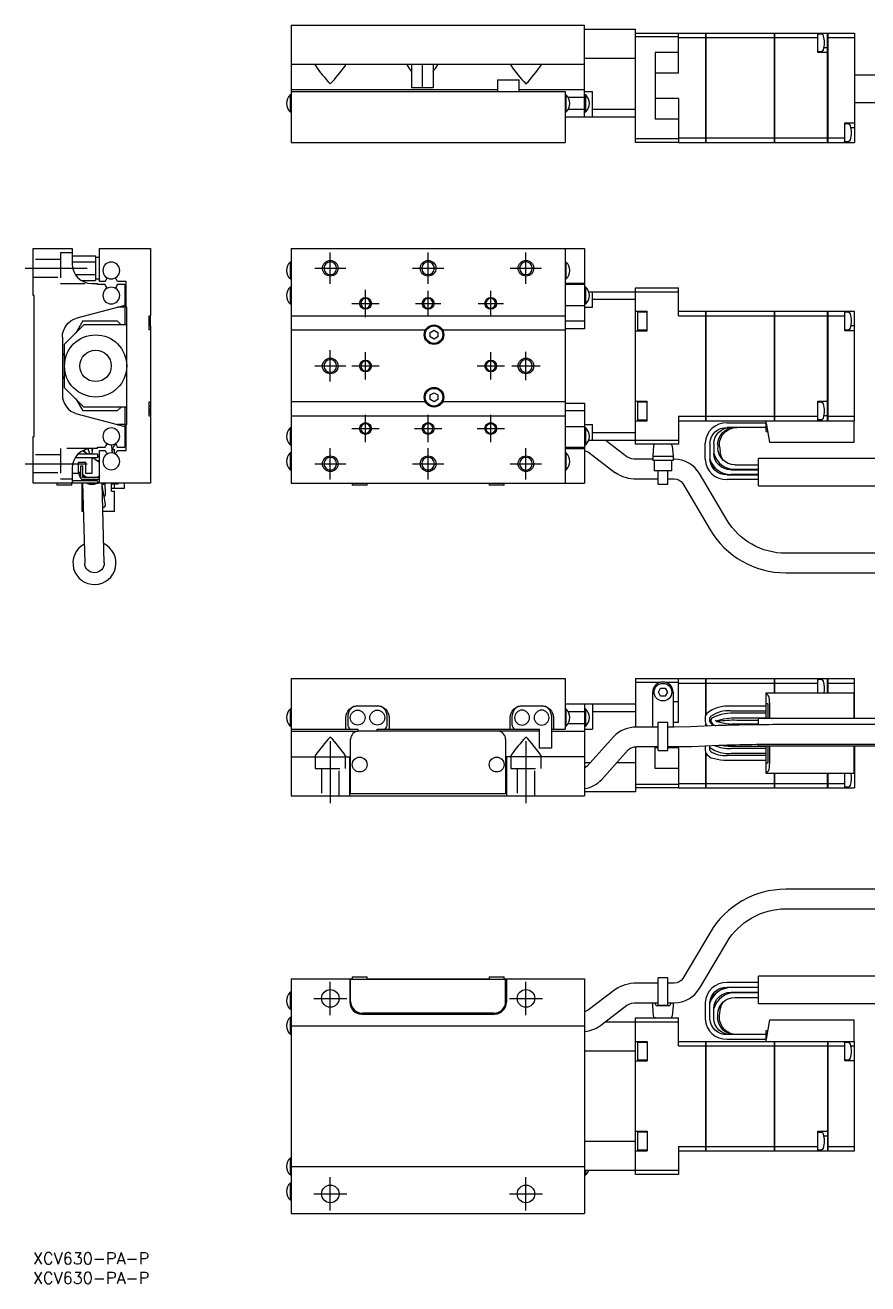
# Model space of a CAD drawing. Extents: x -2 to 335, y -8 to 314.
# Drawn here: x -2 to 213.3, y -8 to 313.9 of the extents above; entities that cross this region are included whole.
import ezdxf

# ---------------------------------------------------------------- set-up
doc = ezdxf.new("R2010")
doc.units = 0
doc.header["$LTSCALE"] = 0.5
doc.linetypes.add('CENTER', pattern=[50.8, 31.75, -6.35, 6.35, -6.35])
doc.linetypes.add('DASHED', pattern=[19.05, 12.7, -6.35])
for name, color, linetype in [('MSM_CENTER', 1, 'CENTER'), ('MSM_CONTINUOUS', 7, 'CONTINUOUS'), ('MSM_DASHED', 4, 'DASHED'), ('MSM_NARROW', 5, 'CONTINUOUS'), ('MSM_PART_NUMBER', 7, 'CONTINUOUS')]:
    doc.layers.add(name, color=color, linetype=linetype)
doc.styles.get("Standard").update_dxf_attribs({"font": 'txt.shx', "height": 3, "bigfont": 'bigfont.shx'})

# ---------------------------------------------------------------- blocks, each defined once
blk = doc.blocks.new('*U2')
at = {"layer": 'MSM_PART_NUMBER'}
blk.add_text('XCV630-PA-P', height=3, dxfattribs=at).set_placement((0, -3))
blk = doc.blocks.new('*U3')
at = {"layer": 'MSM_PART_NUMBER'}
blk.add_text('XCV630-PA-P', height=3, dxfattribs=at).set_placement((0, -8))

msp = doc.modelspace()

# ---------------------------------------------------------------- linework, layer by layer
at = {"layer": 'MSM_CENTER'}
for p, q in [((75.98, 247.74), (75.98, 255.74)), ((100.98, 247.74), (100.98, 255.74)), ((125.98, 247.74), (125.98, 255.74)), ((-2, 251.74), (14, 251.74)), ((71.98, 251.74), (79.98, 251.74)), ((96.98, 251.74), (104.98, 251.74)), ((121.98, 251.74), (129.98, 251.74)), ((84.98, 239.24), (84.98, 246.24)), ((100.98, 239.49), (100.98, 245.99)), ((116.98, 239.49), (116.98, 245.99)), ((81.48, 242.74), (88.48, 242.74)), ((97.73, 242.74), (104.23, 242.74)), ((113.73, 242.74), (120.23, 242.74)), ((75.98, 222.74), (75.98, 230.74)), ((84.98, 223.24), (84.98, 230.24)), ((116.98, 223.24), (116.98, 230.24)), ((125.98, 223.09), (125.98, 230.39)), ((71.98, 226.74), (79.98, 226.74)), ((81.48, 226.74), (88.48, 226.74)), ((113.48, 226.74), (120.48, 226.74)), ((122.33, 226.74), (129.63, 226.74)), ((84.98, 207.24), (84.98, 214.24)), ((100.98, 207.24), (100.98, 214.24)), ((116.98, 207.24), (116.98, 214.24)), ((81.48, 210.74), (88.48, 210.74)), ((97.48, 210.74), (104.48, 210.74)), ((113.48, 210.74), (120.48, 210.74)), ((75.98, 197.74), (75.98, 205.74)), ((100.98, 197.74), (100.98, 205.74)), ((125.98, 197.74), (125.98, 205.74)), ((-2, 201.74), (14, 201.74)), ((71.98, 201.74), (79.98, 201.74)), ((96.98, 201.74), (104.98, 201.74)), ((121.98, 201.74), (129.98, 201.74)), ((75.98, 130.81), (75.98, 114.81)), ((125.98, 130.81), (125.98, 114.81)), ((75.98, 60.75), (75.98, 69.25)), ((125.98, 60.75), (125.98, 69.25)), ((71.73, 65), (80.23, 65)), ((121.73, 65), (130.23, 65)), ((75.98, 10.75), (75.98, 19.25)), ((125.98, 10.75), (125.98, 19.25)), ((71.73, 15), (80.23, 15)), ((121.73, 15), (130.23, 15))]:
    msp.add_line(p, q, dxfattribs=at)
at = {"layer": 'MSM_CONTINUOUS'}
for p, q in [((65.98, 313.89), (65.98, 283.89)), ((65.98, 313.89), (140.98, 313.89)), ((140.98, 290.39), (140.98, 313.89)), ((140.98, 312.89), (153.98, 312.89)), ((153.98, 283.89), (153.98, 312.89)), ((153.98, 311.89), (164.98, 311.89)), ((164.98, 310.89), (153.98, 310.89)), ((164.98, 301.66), (164.98, 311.89)), ((164.98, 311.89), (171.97, 311.89)), ((164.98, 310.74), (171.97, 310.74)), ((171.97, 283.89), (171.97, 311.89)), ((171.98, 311.88), (171.97, 311.88)), ((171.98, 310.73), (171.97, 310.73)), ((171.98, 311.89), (189.47, 311.89)), ((171.98, 311.89), (171.98, 283.89)), ((171.98, 310.74), (189.47, 310.74)), ((189.47, 283.89), (189.47, 311.89)), ((189.48, 311.88), (189.47, 311.88)), ((189.48, 310.73), (189.47, 310.73)), ((189.48, 311.89), (203.08, 311.89)), ((189.48, 311.89), (189.48, 283.89)), ((189.48, 310.74), (200.58, 310.74)), ((200.58, 306.89), (200.58, 311.89)), ((201.56, 311.56), (200.8, 311.63)), ((203.08, 283.89), (203.08, 311.89)), ((203.08, 311.88), (203.09, 311.88)), ((203.08, 310.73), (203.09, 310.73)), ((203.09, 311.89), (209.98, 311.89)), ((203.09, 311.89), (203.09, 283.89)), ((203.09, 310.74), (209.98, 310.74)), ((209.98, 311.89), (209.98, 283.89)), ((164.98, 306.89), (158.98, 306.89)), ((158.98, 306.89), (158.98, 289.89)), ((203.08, 306.89), (200.58, 306.89)), ((200.8, 307.16), (201.56, 307.23)), ((203.08, 308.14), (202.15, 308.14)), ((65.98, 303.89), (140.98, 303.89)), ((72.24, 303.89), (72.08, 303.77)), ((79.88, 303.77), (79.72, 303.89)), ((95.74, 303.89), (95.58, 303.77)), ((96.73, 303.89), (96.73, 297.89)), ((99.48, 303.89), (99.48, 297.89)), ((102.23, 303.89), (102.23, 297.89)), ((103.38, 303.77), (103.22, 303.89)), ((122.24, 303.89), (122.08, 303.77)), ((129.88, 303.77), (129.72, 303.89)), ((153.98, 305.39), (140.98, 305.39)), ((118.73, 299.89), (124.23, 299.89)), ((118.73, 299.89), (118.73, 296.89)), ((124.23, 296.89), (124.23, 299.89)), ((164.98, 301.66), (158.98, 301.66)), ((235.38, 301.13), (209.98, 301.13)), ((118.73, 297.39), (65.98, 297.39)), ((65.98, 296.89), (135.98, 296.89)), ((102.23, 297.89), (96.73, 297.89)), ((140.98, 297.39), (124.23, 297.39)), ((135.98, 296.89), (135.98, 283.89)), ((140.98, 296.89), (142.98, 296.89)), ((142.98, 290.39), (142.98, 296.89)), ((65.69, 296.04), (65.69, 291.74)), ((65.98, 296.04), (65.69, 296.04)), ((136.27, 296.04), (135.98, 296.04)), ((136.27, 291.74), (136.27, 296.04)), ((140.98, 295.43), (136.76, 295.43)), ((141.27, 296.04), (140.98, 296.04)), ((141.27, 291.74), (141.27, 296.04)), ((164.98, 295.13), (158.98, 295.13)), ((164.98, 295.13), (164.98, 283.89)), ((209.98, 294.13), (235.38, 294.13)), ((65.69, 291.74), (65.98, 291.74)), ((135.98, 291.74), (136.27, 291.74)), ((153.98, 290.39), (135.98, 290.39)), ((140.98, 292.36), (136.76, 292.36)), ((140.98, 291.74), (141.27, 291.74)), ((142.98, 292.39), (153.98, 292.39)), ((164.98, 289.89), (158.98, 289.89)), ((207.48, 288.89), (209.98, 288.89)), ((207.48, 283.89), (207.48, 288.89)), ((208.45, 288.56), (207.69, 288.63)), ((209.98, 287.64), (209.04, 287.64)), ((65.98, 283.89), (135.98, 283.89)), ((153.98, 284.89), (164.98, 284.89)), ((164.98, 283.89), (153.98, 283.89)), ((164.98, 285.05), (171.97, 285.05)), ((164.98, 283.89), (171.97, 283.89)), ((171.98, 285.05), (171.97, 285.05)), ((171.98, 283.9), (171.97, 283.9)), ((171.98, 285.05), (189.47, 285.05)), ((171.98, 283.89), (189.47, 283.89)), ((189.48, 285.05), (189.47, 285.05)), ((189.48, 283.9), (189.47, 283.9)), ((189.48, 285.05), (203.08, 285.05)), ((189.48, 283.89), (203.08, 283.89)), ((203.08, 285.05), (203.09, 285.05)), ((203.08, 283.9), (203.09, 283.9)), ((203.09, 285.05), (207.48, 285.05)), ((203.09, 283.89), (209.98, 283.89)), ((207.69, 284.16), (208.45, 284.23)), ((0, 244.74), (0, 256.74)), ((0, 256.74), (10, 256.74)), ((10, 256.74), (10, 252.84)), ((10, 254.92), (16, 254.92)), ((16, 254.92), (16, 248.56)), ((17, 254.49), (16, 254.49)), ((17, 256.74), (30, 256.74)), ((17, 248.34), (17, 256.74)), ((30, 256.74), (30, 239.54)), ((65.98, 256.74), (140.98, 256.74)), ((65.98, 256.74), (65.98, 196.74)), ((135.98, 256.74), (135.98, 196.74)), ((140.98, 256.74), (140.98, 236.24)), ((10, 253.33), (16, 253.33)), ((65.69, 253.29), (65.69, 248.99)), ((65.98, 253.29), (65.69, 253.29)), ((136.27, 253.29), (135.98, 253.29)), ((136.27, 248.99), (136.27, 253.29)), ((10.78, 250.15), (16, 250.15)), ((12.41, 248.56), (16, 248.56)), ((16, 248.99), (17, 248.99)), ((18.39, 248.34), (17, 248.34)), ((18.6, 248.7), (18.39, 248.34)), ((21.61, 248.34), (21.4, 248.7)), ((23.8, 248.34), (21.61, 248.34)), ((23.8, 241.74), (23.8, 248.34)), ((65.69, 248.99), (65.98, 248.99)), ((135.98, 248.99), (136.27, 248.99)), ((0.3, 244.74), (0, 244.74)), ((0.3, 208.74), (0.3, 244.74)), ((15, 247.84), (16.5, 247.84)), ((16.5, 247.54), (16.5, 247.84)), ((18.46, 247.54), (16.5, 247.54)), ((18.96, 246.74), (19.21, 246.74)), ((20.79, 246.74), (21.04, 246.74)), ((23.5, 247.54), (21.54, 247.54)), ((23.5, 247.54), (23.5, 237.24)), ((23.5, 246.74), (23.8, 246.74)), ((65.69, 246.89), (65.69, 242.59)), ((65.98, 246.89), (65.69, 246.89)), ((140.98, 247.84), (135.98, 247.84)), ((140.98, 247.54), (135.98, 247.54)), ((141.27, 246.89), (140.98, 246.89)), ((141.27, 242.59), (141.27, 246.89)), ((142.01, 245.74), (164.98, 245.74)), ((142.98, 241.74), (142.98, 245.74)), ((153.98, 206.74), (153.98, 246.74)), ((153.98, 246.74), (164.98, 246.74)), ((164.98, 239.59), (164.98, 246.74)), ((23.5, 242.24), (11.21, 238.95)), ((23.5, 241.74), (21.63, 241.74)), ((24, 241.74), (23.8, 241.74)), ((24, 211.74), (24, 241.74)), ((65.69, 242.59), (65.98, 242.59)), ((135.98, 242.24), (140.98, 242.24)), ((140.98, 242.59), (141.27, 242.59)), ((140.98, 241.74), (142.98, 241.74)), ((153.98, 243.74), (142.98, 243.74)), ((12.7, 238.24), (10.92, 235.16)), ((12.7, 238.24), (21.5, 238.24)), ((22.5, 237.24), (21.5, 238.24)), ((29.65, 235.94), (29.65, 239.54)), ((29.65, 239.54), (30, 239.54)), ((30, 236.99), (30, 239.54)), ((65.98, 239.54), (135.98, 239.54)), ((135.98, 238.24), (140.98, 238.24)), ((153.98, 240.74), (156.98, 240.74)), ((154.48, 240.49), (154.48, 235.99)), ((156.98, 240.49), (154.48, 240.49)), ((156.98, 235.74), (156.98, 240.74)), ((164.98, 240.74), (171.97, 240.74)), ((164.98, 239.59), (171.97, 239.59)), ((171.97, 212.74), (171.97, 240.74)), ((171.98, 240.73), (171.97, 240.73)), ((171.98, 239.58), (171.97, 239.58)), ((171.98, 240.74), (189.47, 240.74)), ((171.98, 240.74), (171.98, 212.74)), ((171.98, 239.59), (189.47, 239.59)), ((189.47, 212.74), (189.47, 240.74)), ((189.48, 240.73), (189.47, 240.73)), ((189.48, 239.58), (189.47, 239.58)), ((189.48, 240.74), (203.08, 240.74)), ((189.48, 240.74), (189.48, 212.74)), ((189.48, 239.59), (203.08, 239.59)), ((203.08, 212.74), (203.08, 240.74)), ((203.08, 240.73), (203.09, 240.73)), ((203.08, 239.58), (203.09, 239.58)), ((203.09, 240.74), (209.98, 240.74)), ((203.09, 240.74), (203.09, 212.74)), ((203.09, 239.59), (207.48, 239.59)), ((207.48, 235.74), (207.48, 240.74)), ((208.45, 240.4), (207.69, 240.47)), ((209.98, 212.74), (209.98, 240.74)), ((13, 237.24), (8, 232.24)), ((24, 237.24), (13, 237.24)), ((30, 236.99), (29.65, 236.99)), ((30, 235.94), (29.65, 235.94)), ((30, 236.99), (30, 196.74)), ((65.98, 235.94), (100.29, 235.94)), ((101.48, 235.32), (102.48, 235.89)), ((101.48, 234.16), (101.48, 235.32)), ((102.48, 235.89), (103.48, 235.32)), ((103.48, 235.32), (103.48, 234.16)), ((104.67, 235.94), (135.98, 235.94)), ((140.98, 236.24), (135.98, 236.24)), ((153.98, 235.74), (156.98, 235.74)), ((154.48, 235.99), (156.98, 235.99)), ((209.98, 235.74), (207.48, 235.74)), ((207.69, 236.01), (208.45, 236.08)), ((209.98, 236.99), (209.04, 236.99)), ((7.5, 234.12), (7.5, 219.36)), ((8, 232.24), (8, 221.24)), ((102.48, 233.59), (101.48, 234.16)), ((103.48, 234.16), (102.48, 233.59)), ((8, 230.11), (7.5, 229.24)), ((7.5, 224.24), (8, 223.37)), ((8, 221.24), (13, 216.24)), ((101.48, 219.32), (102.48, 219.89)), ((101.48, 218.16), (101.48, 219.32)), ((102.48, 219.89), (103.48, 219.32)), ((103.48, 219.32), (103.48, 218.16)), ((10.92, 218.33), (12.7, 215.24)), ((24, 216.24), (13, 216.24)), ((21.5, 215.24), (22.5, 216.24)), ((23.5, 216.24), (23.5, 205.94)), ((29.65, 217.54), (30, 217.54)), ((29.65, 213.94), (29.65, 217.54)), ((29.65, 216.49), (30, 216.49)), ((100.29, 217.54), (65.98, 217.54)), ((102.48, 217.59), (101.48, 218.16)), ((103.48, 218.16), (102.48, 217.59)), ((135.98, 217.54), (104.67, 217.54)), ((135.98, 217.24), (140.98, 217.24)), ((140.98, 217.24), (140.98, 196.74)), ((153.98, 217.74), (156.98, 217.74)), ((154.48, 217.49), (154.48, 212.99)), ((156.98, 217.49), (154.48, 217.49)), ((156.98, 212.74), (156.98, 217.74)), ((200.58, 217.74), (203.08, 217.74)), ((200.58, 212.74), (200.58, 217.74)), ((201.56, 217.4), (200.8, 217.47)), ((11.21, 214.53), (23.5, 211.24)), ((21.5, 215.24), (12.7, 215.24)), ((30, 213.94), (29.65, 213.94)), ((135.98, 213.94), (65.98, 213.94)), ((140.98, 215.24), (135.98, 215.24)), ((153.98, 212.74), (156.98, 212.74)), ((154.48, 212.99), (156.98, 212.99)), ((164.98, 213.89), (171.97, 213.89)), ((164.98, 213.89), (164.98, 206.74)), ((164.98, 212.74), (171.97, 212.74)), ((171.98, 213.89), (171.97, 213.89)), ((171.98, 212.75), (171.97, 212.75)), ((171.98, 213.89), (189.47, 213.89)), ((171.98, 212.74), (209.98, 212.74)), ((187.38, 209.94), (187.38, 212.74)), ((189.48, 213.89), (189.47, 213.89)), ((189.48, 212.75), (189.47, 212.75)), ((189.48, 213.89), (200.58, 213.89)), ((200.8, 213.01), (201.56, 213.08)), ((203.08, 213.99), (202.15, 213.99)), ((203.08, 213.89), (203.09, 213.89)), ((203.08, 212.75), (203.09, 212.75)), ((203.09, 213.89), (209.98, 213.89)), ((209.88, 207.24), (209.88, 212.74)), ((23.5, 211.74), (21.63, 211.74)), ((23.8, 211.74), (24, 211.74)), ((23.8, 205.14), (23.8, 211.74)), ((65.69, 210.89), (65.69, 206.59)), ((65.98, 210.89), (65.69, 210.89)), ((135.98, 211.24), (140.98, 211.24)), ((140.98, 211.74), (142.98, 211.74)), ((141.27, 210.89), (140.98, 210.89)), ((141.27, 206.59), (141.27, 210.89)), ((142.98, 207.74), (142.98, 211.74)), ((142.98, 209.74), (153.98, 209.74)), ((177.38, 212.19), (187.38, 212.19)), ((187.38, 210.99), (177.38, 210.99)), ((187.38, 212.14), (188.24, 207.24)), ((187.38, 209.94), (187.77, 209.94)), ((0, 196.74), (0, 208.74)), ((0, 208.74), (0.3, 208.74)), ((19.21, 206.74), (18.96, 206.74)), ((20.07, 206.28), (20.23, 204.48)), ((20.18, 205.06), (20.89, 206.74)), ((21.04, 206.74), (20.79, 206.74)), ((23.8, 206.74), (23.5, 206.74)), ((65.69, 206.59), (65.98, 206.59)), ((140.98, 206.59), (141.27, 206.59)), ((142.01, 207.74), (164.98, 207.74)), ((151.75, 203.5), (146.22, 207.74)), ((164.98, 206.74), (153.98, 206.74)), ((158.61, 206.28), (158.38, 203.64)), ((163.35, 206.28), (163.58, 203.64)), ((171.78, 202.89), (171.78, 206.99)), ((172.98, 206.99), (172.98, 202.89)), ((173.98, 206.83), (173.98, 204.35)), ((174.98, 206.68), (174.98, 205.8)), ((175.45, 206.22), (175.58, 204.84)), ((188.24, 207.24), (209.88, 207.24)), ((16.5, 203.24), (10.73, 203.24)), ((11.53, 204.24), (16.5, 204.24)), ((13.85, 204.24), (12.66, 205.06)), ((13.32, 204.61), (13.05, 205.24)), ((14.49, 204.24), (14.07, 205.55)), ((16.5, 205.64), (15, 205.64)), ((15, 203.24), (15, 199.24)), ((15.2, 204.84), (15.05, 205.64)), ((15.11, 205.34), (15.25, 205.34)), ((15.15, 204.24), (15.27, 205.64)), ((16.48, 202.43), (15.31, 203.24)), ((15.8, 203.24), (15.7, 202.97)), ((16.5, 205.94), (18.46, 205.94)), ((16.5, 205.64), (16.5, 205.94)), ((16.5, 204.24), (16.5, 203.24)), ((16.5, 203.64), (17, 203.64)), ((17, 196.74), (17, 205.14)), ((17, 205.14), (18.39, 205.14)), ((18.39, 205.14), (18.6, 204.78)), ((20.3, 205.34), (20.81, 205.34)), ((20.81, 204.33), (20.81, 205.34)), ((21.4, 204.78), (21.61, 205.14)), ((21.54, 205.94), (23.5, 205.94)), ((21.61, 205.14), (23.8, 205.14)), ((65.69, 204.49), (65.69, 200.19)), ((65.98, 204.49), (65.69, 204.49)), ((135.98, 205.94), (140.98, 205.94)), ((135.98, 205.64), (140.98, 205.64)), ((136.27, 204.49), (135.98, 204.49)), ((136.27, 200.19), (136.27, 204.49)), ((140.98, 205.15), (141.96, 204.71)), ((141.96, 204.71), (148.71, 199.53)), ((158.38, 202.87), (154.25, 202.87)), ((158.38, 203.64), (163.58, 203.64)), ((158.38, 203.64), (158.38, 202.54)), ((163.58, 203.64), (163.58, 202.54)), ((163.88, 202.87), (163.58, 202.87)), ((172.99, 202.89), (172.98, 202.93)), ((185.38, 196.09), (185.38, 203.09)), ((235.38, 203.09), (185.38, 203.09)), ((10, 200.64), (10, 196.74)), ((13.5, 202.04), (11.5, 202.04)), ((11.5, 202.04), (11.5, 199.24)), ((11.5, 199.79), (12.2, 199.31)), ((12.2, 201.24), (12.7, 201.24)), ((12.2, 198.24), (12.2, 201.24)), ((12.7, 198.24), (12.7, 201.24)), ((13.5, 199.24), (13.5, 202.04)), ((16.32, 202.54), (17, 202.54)), ((65.69, 200.19), (65.98, 200.19)), ((135.98, 200.19), (136.27, 200.19)), ((163.58, 202.54), (158.38, 202.54)), ((158.73, 202.54), (158.73, 199.94)), ((163.23, 199.94), (158.73, 199.94)), ((159.73, 196.47), (159.73, 199.94)), ((162.23, 196.47), (162.23, 199.94)), ((163.23, 199.94), (163.23, 202.54)), ((177.67, 200.34), (177.64, 200.35)), ((177.64, 200.35), (177.67, 200.34)), ((178.38, 200.29), (177.67, 200.34)), ((177.67, 200.34), (178.88, 200.19)), ((185.38, 200.29), (178.38, 200.29)), ((178.38, 200.19), (185.38, 200.19)), ((179.38, 201.49), (185.38, 201.49)), ((10, 196.74), (0, 196.74)), ((6.1, 196.74), (6.1, 196.24)), ((9.9, 196.24), (9.9, 196.74)), ((11.5, 199.24), (10, 199.24)), ((16.5, 197.34), (10, 197.34)), ((10, 196.84), (16.5, 196.84)), ((12.53, 197.34), (12.53, 197.59)), ((12.53, 189.49), (12.53, 196.84)), ((12.64, 197.48), (12.65, 197.34)), ((12.66, 196.84), (13.2, 176.27)), ((12.7, 198.96), (13.65, 198.31)), ((17, 198.24), (12.7, 198.24)), ((17, 197.74), (12.7, 197.74)), ((15, 199.24), (13.5, 199.24)), ((16.5, 197.34), (16.5, 196.84)), ((30, 196.74), (17, 196.74)), ((18.2, 176.41), (17.66, 196.74)), ((18.55, 193.95), (18.46, 196.74)), ((20.1, 194.69), (20.1, 196.74)), ((20.1, 196.6), (21.75, 196.6)), ((20.66, 196.6), (20.66, 196.74)), ((20.85, 195.49), (20.85, 196.6)), ((21.75, 196.6), (21.75, 196.74)), ((23.38, 195.49), (23.38, 196.74)), ((65.98, 196.74), (140.98, 196.74)), ((81.58, 196.74), (81.58, 196.24)), ((85.38, 196.24), (85.38, 196.74)), ((116.58, 196.74), (116.58, 196.24)), ((120.38, 196.24), (120.38, 196.74)), ((154.25, 197.87), (159.73, 197.87)), ((159.73, 196.47), (162.23, 196.47)), ((162.23, 197.87), (163.88, 197.87)), ((166.03, 196.65), (173.02, 184.86)), ((177.32, 187.41), (170.33, 199.2)), ((177.38, 198.89), (185.38, 198.89)), ((185.38, 197.69), (177.38, 197.69)), ((185.38, 198.99), (178.38, 198.99)), ((9.9, 196.24), (6.1, 196.24)), ((18.53, 191.38), (17.68, 196.2)), ((20.1, 194.69), (20.81, 194.69)), ((20.35, 195.49), (23.38, 195.49)), ((20.81, 189.49), (20.81, 194.69)), ((85.38, 196.24), (81.58, 196.24)), ((120.38, 196.24), (116.58, 196.24)), ((185.38, 196.09), (235.38, 196.09)), ((12.85, 189.49), (12.53, 189.49)), ((20.81, 189.49), (17.86, 189.49)), ((236.98, 178.84), (192.37, 178.84)), ((192.37, 173.84), (236.98, 173.84)), ((65.98, 146.81), (135.98, 146.81)), ((65.98, 146.81), (65.98, 116.81)), ((135.98, 146.81), (135.98, 133.81)), ((153.98, 146.81), (153.98, 134.37)), ((153.98, 146.81), (164.98, 146.81)), ((160.26, 145.81), (153.98, 145.81)), ((164.98, 145.81), (161.69, 145.81)), ((164.98, 135.57), (164.98, 146.81)), ((164.98, 146.81), (171.97, 146.81)), ((164.98, 145.65), (171.97, 145.65)), ((171.97, 137.52), (171.97, 146.81)), ((171.98, 146.8), (171.97, 146.8)), ((171.98, 145.66), (171.97, 145.66)), ((171.98, 146.81), (189.47, 146.81)), ((171.98, 146.81), (171.98, 137.54)), ((171.98, 145.65), (189.47, 145.65)), ((189.47, 143.11), (189.47, 146.81)), ((189.48, 146.8), (189.47, 146.8)), ((189.48, 145.66), (189.47, 145.66)), ((189.48, 146.81), (203.08, 146.81)), ((189.48, 146.81), (189.48, 143.11)), ((189.48, 145.65), (200.58, 145.65)), ((200.58, 143.11), (200.58, 146.81)), ((201.56, 146.47), (200.8, 146.54)), ((203.08, 143.11), (203.08, 146.81)), ((203.08, 146.8), (203.09, 146.8)), ((203.08, 145.66), (203.09, 145.66)), ((203.09, 146.81), (203.09, 143.11)), ((203.09, 146.81), (209.98, 146.81)), ((203.09, 145.65), (209.98, 145.65)), ((209.98, 136.58), (209.98, 146.81)), ((158.38, 134.38), (158.38, 143.31)), ((159.82, 143.31), (160.4, 144.31)), ((160.4, 142.31), (159.82, 143.31)), ((160.4, 144.31), (161.56, 144.31)), ((161.56, 142.31), (160.4, 142.31)), ((161.56, 144.31), (162.13, 143.31)), ((162.13, 143.31), (161.56, 142.31)), ((163.58, 143.31), (163.58, 134.38)), ((187.38, 143.11), (209.88, 143.11)), ((187.38, 136.58), (187.38, 143.11)), ((187.38, 143), (187.98, 142.4)), ((209.88, 136.58), (209.88, 143.11)), ((65.69, 138.96), (65.69, 134.66)), ((65.98, 138.96), (65.69, 138.96)), ((82.98, 139.81), (87.98, 139.81)), ((124.98, 139.81), (129.98, 139.81)), ((135.98, 140.31), (153.98, 140.31)), ((136.27, 138.96), (135.98, 138.96)), ((136.27, 134.66), (136.27, 138.96)), ((140.98, 140.31), (140.98, 116.81)), ((141.27, 138.96), (140.98, 138.96)), ((141.27, 134.66), (141.27, 138.96)), ((142.98, 140.31), (142.98, 133.81)), ((164.98, 140.81), (163.58, 140.81)), ((187.38, 139.71), (178.38, 139.71)), ((187.38, 139.71), (178.38, 139.71)), ((178.38, 138.51), (187.38, 138.51)), ((187.38, 140.41), (187.77, 140.41)), ((187.77, 140.41), (187.77, 136.58)), ((188.24, 140.63), (188.24, 136.58)), ((79.98, 133.81), (79.98, 136.81)), ((80.48, 137.31), (80.48, 134.81)), ((90.48, 134.81), (90.48, 137.31)), ((90.98, 136.81), (90.98, 133.81)), ((121.98, 133.81), (121.98, 136.81)), ((122.48, 134.81), (122.48, 137.31)), ((132.48, 137.31), (132.48, 129.01)), ((132.98, 136.81), (132.98, 133.81)), ((136.76, 138.34), (140.98, 138.34)), ((136.76, 135.27), (140.98, 135.27)), ((153.98, 138.31), (142.98, 138.31)), ((159.73, 135.65), (162.23, 135.65)), ((159.73, 135.4), (159.73, 135.65)), ((159.73, 128.41), (159.73, 135.4)), ((162.23, 135.4), (162.23, 135.65)), ((162.23, 128.41), (162.23, 135.4)), ((164.98, 135.57), (163.58, 135.57)), ((171.78, 136.76), (171.78, 135.8)), ((172.98, 135.79), (172.98, 136.76)), ((173.3, 135.77), (173.31, 135.73)), ((173.31, 135.73), (173.39, 135.53)), ((174.5, 135.98), (174.44, 136.14)), ((185.38, 136.11), (179.84, 136.11)), ((187.38, 137.91), (179.86, 137.91)), ((179.86, 136.71), (187.38, 136.71)), ((185.38, 134.98), (185.38, 136.58)), ((235.38, 136.58), (185.38, 136.58)), ((65.69, 134.66), (65.98, 134.66)), ((65.98, 133.81), (82.98, 133.81)), ((65.98, 133.31), (82.98, 133.31)), ((82.98, 133.81), (82.98, 133.3)), ((129.48, 133.31), (83.18, 133.31)), ((87.98, 133.31), (87.98, 133.81)), ((87.98, 133.81), (129.48, 133.81)), ((129.48, 129.01), (129.48, 133.81)), ((132.48, 133.81), (135.98, 133.81)), ((132.48, 133.31), (140.98, 133.31)), ((135.98, 134.66), (136.27, 134.66)), ((140.98, 134.66), (141.27, 134.66)), ((140.98, 133.81), (142.98, 133.81)), ((159.73, 134.38), (154.25, 134.38)), ((163.88, 134.38), (162.23, 134.38)), ((168.07, 134.44), (163.88, 134.38)), ((175.06, 134.75), (168.07, 134.44)), ((171.97, 134.61), (171.97, 135.16)), ((171.98, 135.13), (171.98, 134.61)), ((179.96, 135.16), (179.92, 135.16)), ((185.38, 135.16), (179.93, 135.16)), ((236.98, 135.01), (192.37, 135.01)), ((81.18, 117.31), (81.18, 131.31)), ((120.78, 131.31), (120.78, 117.31)), ((132.48, 129.01), (129.48, 129.01)), ((148.37, 131.88), (141.62, 124.35)), ((153.98, 129.37), (153.98, 117.81)), ((154.25, 129.38), (159.73, 129.38)), ((158.98, 123.81), (158.98, 129.38)), ((159.73, 129.04), (158.98, 129.04)), ((162.23, 129.38), (163.88, 129.38)), ((164.98, 129.04), (162.23, 129.04)), ((163.88, 129.38), (168.29, 129.44)), ((164.98, 129.04), (164.98, 118.81)), ((168.29, 129.44), (175.28, 129.75)), ((171.78, 129.6), (171.78, 128.46)), ((172.98, 128.46), (172.98, 129.65)), ((187.38, 128.91), (178.38, 128.91)), ((179.38, 129.51), (187.38, 129.51)), ((185.38, 129.58), (185.38, 129.97)), ((185.38, 129.58), (235.38, 129.58)), ((187.38, 122.51), (187.38, 129.58)), ((187.77, 129.58), (187.77, 125.21)), ((188.24, 129.58), (188.24, 124.99)), ((192.37, 130.01), (236.98, 130.01)), ((209.88, 122.51), (209.88, 129.58)), ((209.98, 129.58), (209.98, 118.81)), ((65.98, 126.81), (81.18, 126.81)), ((72.08, 126.93), (72.24, 126.81)), ((79.72, 126.81), (79.88, 126.93)), ((80.98, 116.81), (80.98, 126.81)), ((140.98, 126.81), (120.78, 126.81)), ((120.98, 126.81), (120.98, 116.81)), ((122.08, 126.93), (122.24, 126.81)), ((129.72, 126.81), (129.88, 126.93)), ((145.34, 121.01), (152.09, 128.54)), ((159.73, 128.41), (162.23, 128.41)), ((171.97, 118.81), (171.97, 127.86)), ((171.98, 127.84), (171.98, 118.81)), ((187.38, 127.11), (177.38, 127.11)), ((177.38, 125.91), (187.38, 125.91)), ((177.38, 125.91), (187.38, 125.91)), ((178.38, 127.71), (187.38, 127.71)), ((140.98, 125.31), (142.48, 125.31)), ((141.62, 124.35), (140.98, 123.87)), ((149.19, 125.31), (153.98, 125.31)), ((164.98, 123.81), (158.98, 123.81)), ((187.38, 125.21), (187.77, 125.21)), ((187.98, 123.22), (187.38, 122.61)), ((209.88, 122.51), (187.38, 122.51)), ((189.47, 118.81), (189.47, 122.51)), ((189.48, 122.51), (189.48, 118.81)), ((203.08, 118.81), (203.08, 122.51)), ((203.09, 122.51), (203.09, 118.81)), ((207.48, 118.81), (207.48, 122.51)), ((209.88, 122.56), (209.98, 122.56)), ((153.98, 119.81), (164.98, 119.81)), ((164.98, 119.96), (171.97, 119.96)), ((171.98, 119.97), (171.97, 119.97)), ((171.98, 119.96), (189.47, 119.96)), ((189.48, 119.97), (189.47, 119.97)), ((189.48, 119.96), (203.08, 119.96)), ((203.08, 119.97), (203.09, 119.97)), ((203.09, 119.96), (207.48, 119.96)), ((207.69, 119.08), (208.45, 119.14)), ((65.98, 116.81), (140.98, 116.81)), ((81.18, 118.31), (80.98, 118.31)), ((120.78, 117.31), (81.18, 117.31)), ((120.98, 118.31), (120.78, 118.31)), ((153.98, 117.81), (140.98, 117.81)), ((164.98, 118.81), (153.98, 118.81)), ((164.98, 118.81), (171.97, 118.81)), ((171.98, 118.82), (171.97, 118.82)), ((171.98, 118.81), (189.47, 118.81)), ((189.48, 118.82), (189.47, 118.82)), ((189.48, 118.81), (203.08, 118.81)), ((203.08, 118.82), (203.09, 118.82)), ((203.09, 118.81), (209.98, 118.81)), ((236.98, 92.9), (192.37, 92.9)), ((192.37, 87.9), (236.98, 87.9)), ((173.02, 81.88), (166.03, 70.09)), ((170.33, 67.54), (177.32, 79.33)), ((65.98, 70), (81.58, 70)), ((65.98, 70), (65.98, 10)), ((80.98, 70), (80.98, 64)), ((81.18, 69.4), (80.98, 69.4)), ((81.08, 69.6), (81.18, 69.6)), ((81.08, 69.6), (81.08, 69.4)), ((81.18, 64.2), (81.18, 69.9)), ((81.18, 69.9), (120.78, 69.9)), ((81.58, 70.5), (85.38, 70.5)), ((81.58, 70.5), (81.58, 69.9)), ((85.38, 69.9), (85.38, 70.5)), ((85.38, 70), (116.58, 70)), ((90.98, 70), (90.98, 69.9)), ((116.58, 70.5), (120.38, 70.5)), ((116.58, 70.5), (116.58, 69.9)), ((120.38, 69.9), (120.38, 70.5)), ((120.38, 70), (140.98, 70)), ((120.78, 64.2), (120.78, 69.9)), ((120.98, 69.4), (120.78, 69.4)), ((120.98, 70), (120.98, 64)), ((140.98, 70), (140.98, 10)), ((159.73, 68.87), (154.25, 68.87)), ((159.73, 63.27), (159.73, 70.27)), ((162.23, 70.27), (159.73, 70.27)), ((162.23, 63.27), (162.23, 70.27)), ((163.88, 68.87), (162.23, 68.87)), ((185.38, 69.05), (177.38, 69.05)), ((177.38, 67.85), (185.38, 67.85)), ((185.38, 67.75), (178.38, 67.75)), ((185.38, 63.65), (185.38, 70.65)), ((235.38, 70.65), (185.38, 70.65)), ((65.69, 66.55), (65.69, 62.25)), ((65.98, 66.55), (65.69, 66.55)), ((148.71, 67.21), (141.96, 62.03)), ((177.67, 66.4), (177.64, 66.39)), ((177.64, 66.39), (177.67, 66.4)), ((177.67, 66.4), (178.88, 66.55)), ((178.38, 66.45), (177.67, 66.4)), ((178.38, 66.55), (185.38, 66.55)), ((185.38, 66.45), (178.38, 66.45)), ((179.38, 65.25), (185.38, 65.25)), ((65.69, 62.25), (65.98, 62.25)), ((117.78, 61.2), (84.18, 61.2)), ((141.96, 62.03), (140.98, 61.6)), ((145, 58.06), (151.75, 63.24)), ((154.25, 63.87), (159.73, 63.87)), ((158.38, 63.1), (158.38, 63.87)), ((158.61, 60.46), (158.38, 63.1)), ((162.58, 63.1), (159.37, 63.1)), ((159.73, 63.27), (162.23, 63.27)), ((162.23, 63.87), (163.88, 63.87)), ((163.58, 63.1), (163.35, 60.46)), ((163.58, 63.87), (163.58, 63.1)), ((171.78, 63.85), (171.78, 59.75)), ((172.98, 59.75), (172.98, 63.85)), ((172.99, 63.85), (172.98, 63.81)), ((173.98, 59.91), (173.98, 62.39)), ((175.45, 60.52), (175.58, 61.9)), ((185.38, 63.65), (235.38, 63.65)), ((65.69, 60.15), (65.69, 55.85)), ((65.98, 60.15), (65.69, 60.15)), ((65.98, 58), (140.98, 58)), ((83.98, 61), (117.98, 61)), ((146.22, 59), (164.98, 59)), ((153.98, 60), (164.98, 60)), ((153.98, 20), (153.98, 60)), ((164.98, 52.85), (164.98, 60)), ((174.98, 60.06), (174.98, 60.94)), ((188.24, 59.5), (187.38, 54.6)), ((188.24, 59.5), (209.88, 59.5)), ((209.88, 54), (209.88, 59.5)), ((65.69, 55.85), (65.98, 55.85)), ((187.38, 55.75), (177.38, 55.75)), ((179.86, 55.75), (179.62, 55.76)), ((187.38, 54), (187.38, 56.8)), ((187.38, 56.8), (187.77, 56.8)), ((153.98, 54), (156.98, 54)), ((154.48, 53.75), (154.48, 49.25)), ((156.98, 53.75), (154.48, 53.75)), ((156.98, 54), (156.98, 49)), ((164.98, 54), (171.97, 54)), ((164.98, 52.85), (171.97, 52.85)), ((171.97, 26), (171.97, 54)), ((171.98, 53.99), (171.97, 53.99)), ((171.98, 52.84), (171.97, 52.84)), ((171.98, 54), (209.98, 54)), ((171.98, 54), (171.98, 26)), ((171.98, 52.85), (189.47, 52.85)), ((177.38, 54.55), (187.38, 54.55)), ((189.47, 26), (189.47, 54)), ((189.48, 53.99), (189.47, 53.99)), ((189.48, 52.84), (189.47, 52.84)), ((189.48, 54), (189.48, 26)), ((189.48, 52.85), (203.08, 52.85)), ((203.08, 54), (203.08, 26)), ((203.08, 53.99), (203.09, 53.99)), ((203.08, 52.84), (203.09, 52.84)), ((203.09, 54), (203.09, 26)), ((203.09, 52.85), (207.48, 52.85)), ((207.48, 49), (207.48, 54)), ((208.45, 53.66), (207.69, 53.73)), ((209.98, 52.75), (209.04, 52.75)), ((209.98, 26), (209.98, 54)), ((153.98, 51.5), (140.98, 51.5)), ((153.98, 49), (156.98, 49)), ((154.48, 49.25), (156.98, 49.25)), ((209.98, 49), (207.48, 49)), ((207.69, 49.27), (208.45, 49.34)), ((153.98, 31), (156.98, 31)), ((154.48, 30.75), (154.48, 26.25)), ((156.98, 30.75), (154.48, 30.75)), ((156.98, 31), (156.98, 26)), ((200.58, 31), (203.08, 31)), ((200.58, 26), (200.58, 31)), ((201.56, 30.66), (200.8, 30.73)), ((203.08, 29.75), (202.15, 29.75)), ((140.98, 28.5), (153.98, 28.5)), ((153.98, 26), (156.98, 26)), ((154.48, 26.25), (156.98, 26.25)), ((164.98, 27.15), (171.97, 27.15)), ((164.98, 27.15), (164.98, 20)), ((164.98, 26), (171.97, 26)), ((171.98, 27.16), (171.97, 27.16)), ((171.98, 26.01), (171.97, 26.01)), ((171.98, 27.15), (189.47, 27.15)), ((171.98, 26), (189.47, 26)), ((189.48, 27.16), (189.47, 27.16)), ((189.48, 26.01), (189.47, 26.01)), ((189.48, 27.15), (200.58, 27.15)), ((189.48, 26), (203.08, 26)), ((200.8, 26.27), (201.56, 26.34)), ((203.08, 27.16), (203.09, 27.16)), ((203.08, 26.01), (203.09, 26.01)), ((203.09, 27.15), (209.98, 27.15)), ((203.09, 26), (209.98, 26)), ((65.69, 24.15), (65.69, 19.85)), ((65.98, 24.15), (65.69, 24.15)), ((65.69, 19.85), (65.98, 19.85)), ((65.98, 22), (140.98, 22)), ((164.98, 21), (140.98, 21)), ((140.98, 19.85), (141.27, 19.85)), ((141.27, 19.85), (141.27, 21)), ((164.98, 20), (153.98, 20)), ((65.69, 17.75), (65.69, 13.45)), ((65.98, 17.75), (65.69, 17.75)), ((65.69, 13.45), (65.98, 13.45)), ((65.98, 10), (140.98, 10))]:
    msp.add_line(p, q, dxfattribs=at)
at = {"layer": 'MSM_CONTINUOUS', "extrusion": (0, 0, -1)}
for centre, radius in [((-20, 251.14), 2.15), ((-75.98, 251.74), 1.62), ((-100.98, 251.74), 1.62), ((-125.98, 251.74), 1.62), ((-20, 244.74), 2.15), ((-84.98, 242.74), 1.23), ((-100.98, 242.74), 1.23), ((-116.98, 242.74), 1.23), ((-75.98, 226.74), 1.62), ((-84.98, 226.74), 1.23), ((-116.98, 226.74), 1.23), ((-125.98, 226.74), 1.62), ((-20, 208.74), 2.15), ((-84.98, 210.74), 1.23), ((-100.98, 210.74), 1.23), ((-116.98, 210.74), 1.23), ((-20, 202.34), 2.15), ((-75.98, 201.74), 1.62), ((-100.98, 201.74), 1.62), ((-125.98, 201.74), 1.62), ((-124.98, 136.81), 1.9), ((-129.98, 136.81), 1.9)]:
    msp.add_circle(centre, radius, dxfattribs=at)
at = {"layer": 'MSM_CONTINUOUS'}
for centre, radius in [((102.48, 234.74), 2.5), ((102.48, 234.74), 2.25), ((16, 226.74), 7.95), ((16, 226.74), 4), ((102.48, 218.74), 2.5), ((102.48, 218.74), 2.25), ((160.98, 143.31), 2.25), ((82.98, 136.81), 1.9), ((87.98, 136.81), 1.9), ((83.48, 124.81), 1.9), ((118.48, 124.81), 1.9), ((75.98, 65), 2.25), ((125.98, 65), 2.25), ((75.98, 15), 2.25), ((125.98, 15), 2.25)]:
    msp.add_circle(centre, radius, dxfattribs=at)
for centre, radius, start, end in [((200.78, 311.43), 0.2, 85, 180), ((201.52, 311.06), 0.5, 17.6292, 85), ((196.28, 309.39), 6, 342.3708, 17.6291), ((200.78, 307.36), 0.2, 180, 275), ((201.52, 307.73), 0.5, 275, 342.3708), ((72.66, 303.83), 0.589, 185.6199, 208.2829), ((103.43, 325.39), 38.15, 214.9255, 223.9916), ((50.17, 323.98), 35.99, 315.8167, 325.5057), ((79.46, 303.79), 0.421, 332.5915, 357.6425), ((96.64, 303.94), 1.08, 188.8776, 196.1835), ((102.92, 307.67), 8.35, 208.8385, 222.1109), ((95.83, 307.78), 8.58, 318.2255, 331.2252), ((103.09, 303.78), 0.293, 334.7099, 358.9594), ((122.98, 303.9), 0.909, 188.198, 196.863), ((150.9, 323.18), 34.8, 214.165, 224.258), ((99.32, 324.68), 37.09, 315.9491, 325.3414), ((129.48, 303.78), 0.4, 331.1816, 358.488), ((67.78, 293.89), 3, 134.22, 225.78), ((134.18, 293.89), 3, 314.22, 45.78), ((139.18, 293.89), 3, 314.22, 45.78), ((207.67, 288.43), 0.2, 85, 161.8051), ((208.41, 288.06), 0.5, 17.6292, 85), ((203.17, 286.39), 6, 342.3708, 17.6291), ((207.67, 284.36), 0.2, 198.1949, 275), ((208.41, 284.73), 0.5, 275, 342.3708), ((15, 252.84), 5, 180, 270), ((67.78, 251.14), 3, 134.22, 225.78), ((134.18, 251.14), 3, 314.22, 45.78), ((20.11, 247.83), 1.75, 127.5649, 150), ((19.89, 247.83), 1.75, 30, 52.4351), ((67.78, 244.74), 3, 134.22, 225.78), ((139.18, 244.74), 3, 314.22, 45.78), ((207.67, 240.27), 0.2, 85, 161.8051), ((208.41, 239.91), 0.5, 17.6292, 85), ((203.17, 238.24), 6, 342.3708, 17.6292), ((207.67, 236.21), 0.2, 198.1949, 275), ((208.41, 236.57), 0.5, 275, 342.3708), ((12.5, 219.36), 5, 180, 255), ((200.78, 217.27), 0.2, 85, 180), ((201.52, 216.91), 0.5, 17.6292, 85), ((196.28, 215.24), 6, 342.3708, 17.6292), ((200.78, 213.21), 0.2, 180, 275), ((201.52, 213.57), 0.5, 275, 342.3708), ((67.78, 208.74), 3, 134.22, 225.78), ((139.18, 208.74), 3, 314.22, 45.78), ((177.19, 206.78), 5.41, 87.9657, 177.8137), ((19.57, 206.24), 0.5, 5, 44.6293), ((159.11, 206.24), 0.5, 90, 175), ((162.85, 206.24), 0.5, 5, 90), ((15, 200.64), 5, 90, 180), ((20.11, 205.66), 1.75, 210, 232.4351), ((19.89, 205.66), 1.75, 307.5649, 330), ((67.78, 202.34), 3, 134.22, 225.78), ((134.18, 202.34), 3, 314.22, 45.78), ((163.88, 195.37), 7.5, 30.6717, 90.0024), ((177.18, 203.09), 5.41, 182.1273, 272.0933), ((178.3, 204.56), 5.57, 197.3809, 270.7723), ((179.35, 205.88), 5.59, 195.9654, 270.2921), ((15.1, 199.97), 3.5, 184.1963, 228.7068), ((12.7, 198.24), 0.5, 180, 270), ((15.1, 199.97), 3.5, 243.4058, 302.8783), ((16.27, 199.59), 3.5, 293.231, 305.4832), ((154.01, 207.12), 9.25, 235.0691, 271.4996), ((17.9, 193.93), 0.654, 295.9809, 2.0176), ((17.89, 191.26), 0.651, 264.4582, 10.7809), ((192.37, 196.34), 22.5, 210.673, 270.003), ((15.7, 176.34), 5.5, 118.5415, 64.4701), ((160.98, 143.31), 2.6, 0, 180), ((200.78, 146.34), 0.2, 85, 180), ((201.52, 145.97), 0.5, 17.6292, 85), ((196.28, 144.31), 6, 348.463, 17.6292), ((183.74, 140.87), 4.51, 356.9565, 19.8759), ((67.78, 136.81), 3, 134.22, 225.78), ((82.98, 137.31), 2.5, 90, 180), ((87.98, 137.31), 2.5, 0, 90), ((124.98, 137.31), 2.5, 90, 180), ((129.98, 137.31), 2.5, 0, 90), ((134.18, 136.81), 3, 314.22, 45.7799), ((139.18, 136.81), 3, 314.22, 45.7799), ((177.62, 131), 8.74, 85.0197, 128.3235), ((177.63, 130.82), 7.72, 84.4381, 125.6687), ((173.5, 136.73), 1.72, 139.0024, 178.8954), ((174.49, 136.25), 2.75, 189.2724, 216.1549), ((173.6, 136.69), 0.622, 138.9031, 173.0608), ((173.84, 136), 0.889, 193.8661, 231.118), ((174.24, 136.02), 0.978, 128.7039, 194.8652), ((177.8, 142.69), 8.65, 238.5524, 247.0999), ((174.51, 135.98), 1.21, 201.8456, 229.7784), ((178.94, 125.21), 12.73, 85.8454, 114.6186), ((175.03, 136.64), 0.846, 231.4689, 266.9127), ((179.1, 109.25), 26.87, 88.4238, 98.8516), ((179.2, 148.91), 13.77, 252.1759, 267.1972), ((81.48, 134.81), 1, 180, 270), ((83.18, 131.31), 2, 90, 180), ((89.48, 134.81), 1, 270, 0), ((118.78, 131.31), 2, 0, 90), ((123.48, 134.81), 1, 180, 270), ((154.14, 126.48), 7.9, 89.1704, 136.9119), ((190.73, -332.5), 467.51, 89.7991, 91.9215), ((179.2, 148.91), 13.77, 272.9984, 272.9996), ((101.78, 106.73), 35.98, 135.8159, 145.5076), ((51.99, 108.32), 33.57, 33.9096, 44.4009), ((155.95, 103.22), 41.42, 136.3534, 144.6922), ((101.04, 107.51), 34.82, 34.1694, 44.2554), ((177.44, 134.91), 7.25, 231.9863, 263.6299), ((177.85, 137.61), 8.72, 245.0761, 273.4586), ((178.54, 140.44), 10.96, 256.5565, 274.385), ((73.15, 126.74), 1.09, 160.3081, 169.8818), ((130.14, 137.19), 51.3, 191.4064, 191.5394), ((122.64, 126.88), 0.565, 150.4766, 174.9512), ((190.52, 140.53), 62.15, 192.5162, 192.6428), ((174.33, 128.94), 2.6, 190.5511, 265.471), ((173.48, 128.57), 0.517, 191.8582, 224.7596), ((176.87, 133.95), 6.86, 236.8577, 274.2662), ((177.26, 137.3), 11.39, 254.0263, 270.5737), ((177.51, 136.11), 8.45, 264.0847, 275.9153), ((183.61, 124.77), 4.64, 340.4546, 2.713), ((203.17, 121.31), 6, 342.3708, 11.537), ((139.7, 126.21), 7.67, 279.6237, 317.3301), ((207.67, 119.28), 0.2, 198.1949, 275), ((208.41, 119.64), 0.5, 275, 342.3708), ((192.37, 70.4), 22.5, 89.9968, 149.3272), ((154.02, 59.58), 9.29, 88.5737, 124.8576), ((177.18, 63.65), 5.41, 87.9067, 177.8727), ((178.3, 62.18), 5.57, 89.2277, 162.6191), ((67.78, 64.4), 3, 134.22, 225.78), ((163.88, 71.37), 7.5, 269.9978, 329.3281), ((179.35, 60.86), 5.59, 89.7079, 164.0346), ((83.98, 64), 3, 180, 270), ((84.18, 64.2), 3, 180, 270), ((117.78, 64.2), 3, 270, 0), ((117.98, 64), 3, 270, 0), ((160.01, 63.96), 1.07, 184.7014, 233.4662), ((161.95, 63.96), 1.07, 306.5338, 355.2986), ((67.78, 58), 3, 134.22, 225.78), ((139.98, 65.04), 8.59, 276.6876, 305.7521), ((162.85, 60.5), 0.5, 270, 355), ((177.19, 59.96), 5.41, 182.1863, 272.0343), ((207.67, 53.53), 0.2, 85, 161.8051), ((208.41, 53.17), 0.5, 17.6292, 85), ((203.17, 51.5), 6, 342.3708, 17.6291), ((207.67, 49.47), 0.2, 198.1949, 275), ((208.41, 49.83), 0.5, 275, 342.3708), ((200.78, 30.53), 0.2, 85, 180), ((201.52, 30.17), 0.5, 17.6292, 85), ((196.28, 28.5), 6, 342.3708, 17.6291), ((200.78, 26.47), 0.2, 180, 275), ((201.52, 26.83), 0.5, 275, 342.3708), ((67.78, 22), 3, 134.22, 225.78), ((139.18, 22), 3, 314.22, 340.5288), ((67.78, 15.6), 3, 134.22, 225.78)]:
    msp.add_arc(centre, radius, start, end, dxfattribs=at)
at = {"layer": 'MSM_CONTINUOUS', "extrusion": (0, 0, -1)}
for centre, radius, start, end in [((-20, 247.94), 1.59, 306.779, 345.406), ((-20, 247.94), 1.59, 194.594, 233.221), ((-12.5, 234.12), 5, 360, 75), ((-27.5, 238.24), 2.25, 162.8538, 197.1462), ((-27.5, 215.24), 2.25, 162.8538, 197.1462), ((-177.19, 206.78), 4.22, 2.8542, 92.5704), ((-178.26, 206.71), 4.29, 1.642, 91.5567), ((-179.33, 206.63), 4.36, 0.5892, 90.5857), ((-179.83, 206.6), 4.39, 355.0821, 90.1308), ((-20, 205.54), 1.59, 14.594, 53.221), ((-20, 205.54), 1.59, 126.779, 165.406), ((-154.09, 207.48), 4.61, 267.9819, 300.4344), ((-177.19, 203.11), 4.22, 267.5064, 357.069), ((-178.27, 204.48), 4.29, 268.4892, 358.3121), ((-179.34, 205.85), 4.36, 269.4314, 359.3937), ((-179.93, 205.22), 4.37, 322.9581, 354.9542), ((-15.07, 200.37), 2.5, 124.5025, 140.5936), ((-178.27, 204.34), 5.45, 271.1091, 336.0046), ((-15.1, 199.97), 2.5, 316.2209, 333.4201), ((-15.07, 200.37), 2.5, 301.5833, 304.5025), ((-15.1, 199.97), 2.5, 243.1104, 296.8896), ((-15.07, 200.37), 2.5, 219.4064, 238.4167), ((-15.1, 199.97), 2.5, 220.5358, 223.7791), ((-163.88, 195.37), 2.5, 89.9934, 149.3213), ((-20.35, 195.24), 0.25, 0, 90), ((-192.37, 196.34), 17.5, 269.9958, 329.326), ((-15.7, 176.34), 2.5, 178.4942, 358.4942), ((-82.98, 136.81), 3, 0, 90), ((-87.98, 136.81), 3, 90, 180), ((-124.98, 136.81), 3, 0, 90), ((-129.98, 136.81), 3, 90, 180), ((-179.09, 122.95), 13.78, 70.6907, 93.2092), ((-179.18, 160.43), 25.29, 268.3223, 271.4809), ((-154.17, 126.39), 2.98, 45.8822, 91.5929), ((-190.63, -325.75), 455.77, 88.0704, 90.2196), ((-192.37, 70.4), 17.5, 30.6743, 90.0039), ((-163.88, 71.37), 2.5, 210.678, 270.0073), ((-177.19, 63.63), 4.22, 2.931, 92.4936), ((-178.27, 62.4), 5.45, 23.9954, 88.8909), ((-178.27, 62.26), 4.29, 1.6879, 91.5108), ((-179.34, 60.89), 4.36, 0.6063, 90.5686), ((-154.09, 59.24), 4.64, 59.639, 91.9447), ((-179.93, 61.52), 4.37, 5.0458, 37.0419), ((-159.11, 60.5), 0.5, 270, 355), ((-177.19, 59.96), 4.22, 267.4296, 357.1458), ((-178.26, 60.03), 4.29, 268.4433, 358.358), ((-179.33, 60.11), 4.36, 269.4143, 359.4108), ((-179.83, 60.14), 4.39, 269.8692, 4.9179)]:
    msp.add_arc(centre, radius, start, end, dxfattribs=at)
at = {"layer": 'MSM_DASHED'}
for p, q in [((7, 255.64), (7, 247.84)), ((10, 255.64), (7, 255.64)), ((7, 253.99), (0, 253.99)), ((0, 249.49), (7, 249.49)), ((7, 247.84), (15, 247.84)), ((7, 203.99), (0, 203.99)), ((7, 205.64), (7, 197.84)), ((15, 205.64), (7, 205.64)), ((0, 199.49), (7, 199.49)), ((7, 197.84), (10, 197.84)), ((72.08, 126.93), (72.08, 123.81)), ((79.88, 123.81), (79.88, 126.93)), ((122.08, 126.93), (122.08, 123.81)), ((129.88, 123.81), (129.88, 126.93)), ((72.08, 123.81), (79.88, 123.81)), ((73.73, 123.81), (73.73, 116.81)), ((78.23, 116.81), (78.23, 123.81)), ((122.08, 123.81), (129.88, 123.81)), ((123.73, 123.81), (123.73, 116.81)), ((128.23, 116.81), (128.23, 123.81))]:
    msp.add_line(p, q, dxfattribs=at)
at = {"layer": 'MSM_NARROW'}
for centre, radius in [((75.98, 251.74), 2), ((100.98, 251.74), 2), ((125.98, 251.74), 2), ((84.98, 242.74), 1.5), ((100.98, 242.74), 1.5), ((116.98, 242.74), 1.5), ((75.98, 226.74), 2), ((125.98, 226.74), 2), ((84.98, 226.74), 1.5), ((116.98, 226.74), 1.5), ((84.98, 210.74), 1.5), ((100.98, 210.74), 1.5), ((116.98, 210.74), 1.5), ((75.98, 201.74), 2), ((100.98, 201.74), 2), ((125.98, 201.74), 2)]:
    msp.add_circle(centre, radius, dxfattribs=at)

# ---------------------------------------------------------------- block references
at = {"layer": 'MSM_CONTINUOUS'}
for name in ['*U2', '*U3']:
    msp.add_blockref(name, (0, 0), dxfattribs=at)

doc.saveas('drawing.dxf')
